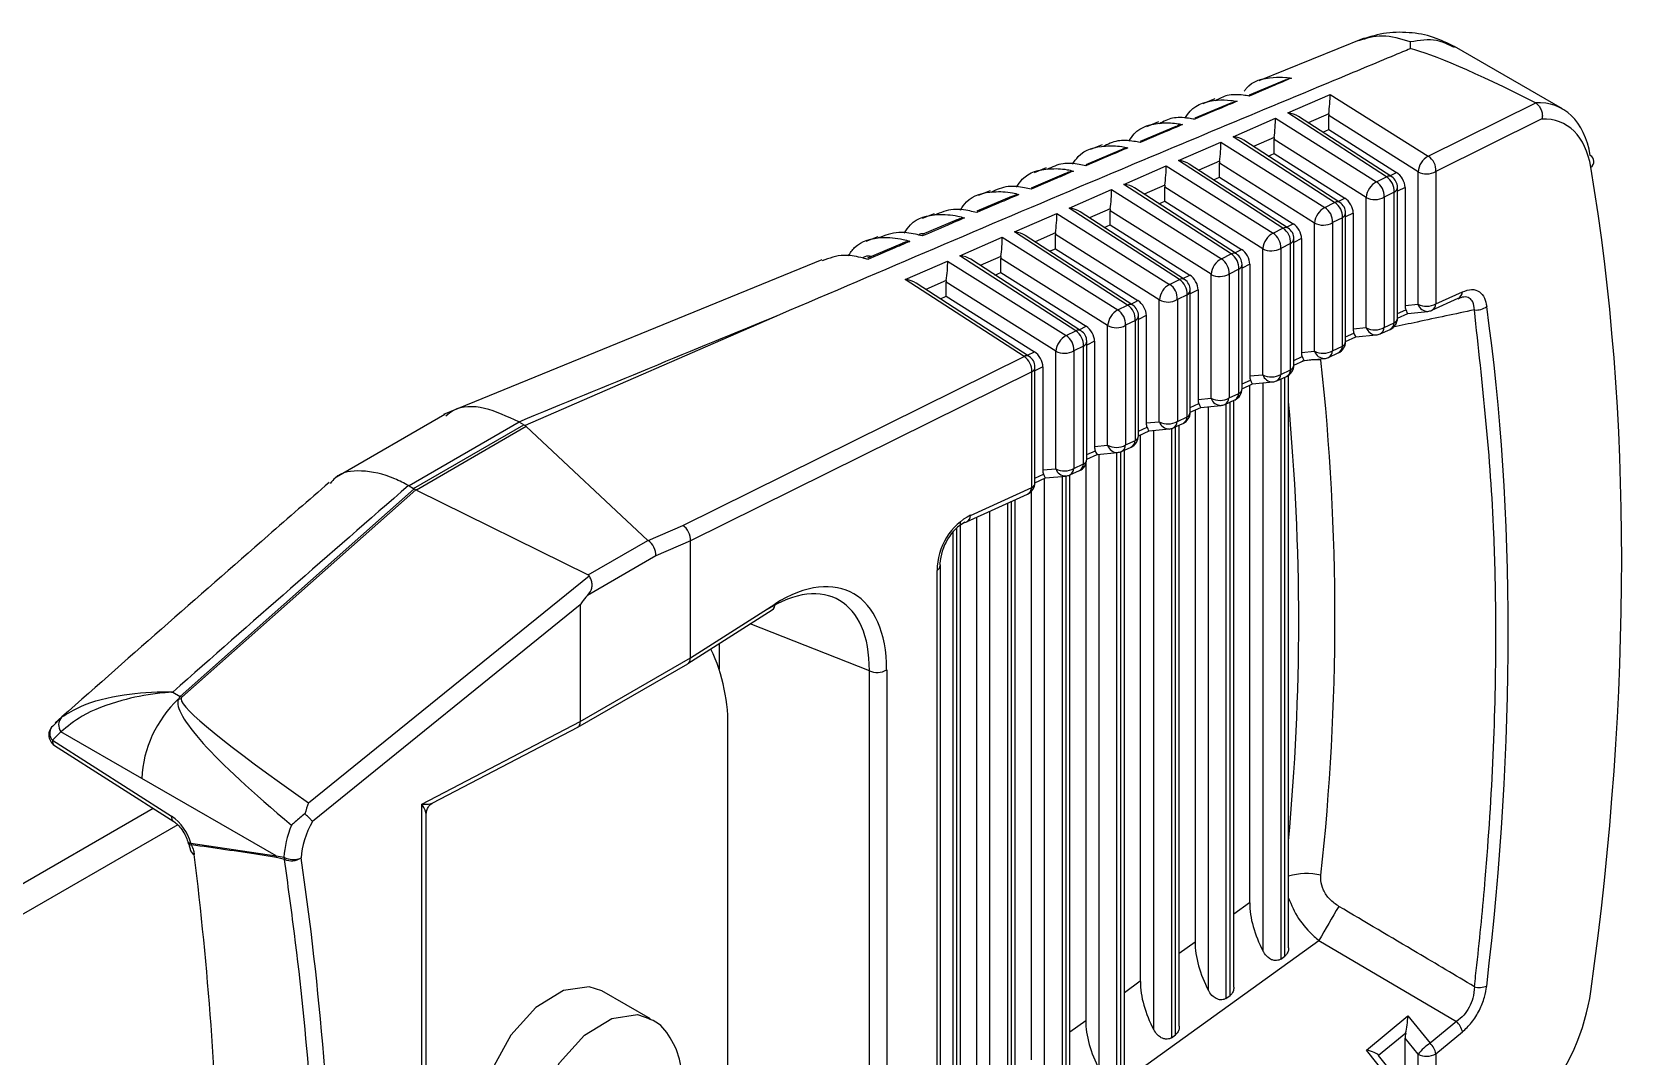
# Model space of a CAD drawing. Extents: x 12.3 to 108.7, y 1.1 to 80.4.
# Drawn here: x 24.249 to 25.533, y 63.78 to 64.602 of the extents above; entities that cross this region are included whole.
import ezdxf

# ---------------------------------------------------------------- set-up
doc = ezdxf.new("R2010")
doc.units = 0
doc.header["$MEASUREMENT"] = 0
doc.layers.add('OBJECT', color=7, linetype='CONTINUOUS')

msp = doc.modelspace()

# ---------------------------------------------------------------- linework, layer by layer
at = {"layer": 'OBJECT'}
for p, q in [((25.3176, 64.5972), (25.2333, 64.563)), ((25.3547, 64.5943), (25.3546, 64.5888)), ((25.4768, 64.5405), (25.3901, 64.5905)), ((25.2547, 64.564), (25.2255, 64.5516)), ((25.2106, 64.5451), (25.1818, 64.533)), ((25.1979, 64.5485), (25.1882, 64.5446)), ((25.2564, 64.5373), (25.2904, 64.5521)), ((25.2904, 64.5521), (25.3691, 64.5026)), ((25.3691, 64.5026), (25.4553, 64.5453)), ((25.4553, 64.5453), (25.455, 64.5455)), ((25.1527, 64.5302), (25.1431, 64.5263)), ((25.2125, 64.5182), (25.2465, 64.533)), ((25.2465, 64.533), (25.3276, 64.4821)), ((25.3356, 64.486), (25.2564, 64.5373)), ((25.3398, 64.486), (25.265, 64.5345)), ((25.2893, 64.5367), (25.2728, 64.5295)), ((25.3609, 64.4901), (25.2892, 64.5352)), ((25.2892, 64.5239), (25.2892, 64.5352)), ((25.4603, 64.5325), (25.3753, 64.4904)), ((25.1666, 64.5264), (25.1381, 64.5144)), ((25.294, 64.4654), (25.2125, 64.5182)), ((25.2455, 64.5176), (25.2289, 64.5104)), ((25.3193, 64.4696), (25.2454, 64.5161)), ((25.2454, 64.5048), (25.2454, 64.5161)), ((25.2845, 64.5218), (25.2892, 64.5239)), ((25.2892, 64.5239), (25.3437, 64.4896)), ((25.1227, 64.5077), (25.0943, 64.4957)), ((25.1076, 64.5118), (25.098, 64.5079)), ((25.1687, 64.4991), (25.2027, 64.5139)), ((25.2027, 64.5139), (25.2861, 64.4615)), ((25.2982, 64.4655), (25.2212, 64.5154)), ((25.2407, 64.5027), (25.2454, 64.5048)), ((25.2454, 64.5048), (25.3022, 64.469)), ((25.0626, 64.4933), (25.053, 64.4894)), ((25.1249, 64.48), (25.1589, 64.4949)), ((25.1589, 64.4949), (25.2446, 64.4409)), ((25.2525, 64.4449), (25.1687, 64.4991)), ((25.2567, 64.4449), (25.1774, 64.4963)), ((25.2016, 64.4985), (25.1851, 64.4913)), ((25.2778, 64.449), (25.2015, 64.497)), ((25.2015, 64.4857), (25.2015, 64.497)), ((25.3609, 64.3839), (25.3609, 64.4901)), ((25.3753, 64.4904), (25.3753, 64.3842)), ((25.0787, 64.489), (25.0506, 64.4771)), ((25.2109, 64.4243), (25.1249, 64.48)), ((25.1578, 64.4794), (25.1412, 64.4722)), ((25.2363, 64.4284), (25.1577, 64.4779)), ((25.1577, 64.4666), (25.1577, 64.4779)), ((25.1969, 64.4836), (25.2015, 64.4857)), ((25.2015, 64.4857), (25.2607, 64.4484)), ((25.3276, 64.4821), (25.3356, 64.486)), ((25.3384, 64.4869), (25.3437, 64.4896)), ((25.3444, 64.3728), (25.3444, 64.4776)), ((25.3505, 64.4776), (25.3444, 64.4746)), ((25.3505, 64.4776), (25.3505, 64.3829)), ((25.0348, 64.4703), (25.0068, 64.4584)), ((25.0176, 64.4749), (25.008, 64.471)), ((25.081, 64.461), (25.115, 64.4758)), ((25.115, 64.4758), (25.2031, 64.4204)), ((25.2152, 64.4243), (25.1335, 64.4772)), ((25.153, 64.4645), (25.1577, 64.4666)), ((25.1577, 64.4666), (25.2192, 64.4279)), ((25.2861, 64.4615), (25.294, 64.4654)), ((25.2969, 64.4663), (25.3022, 64.469)), ((25.3193, 64.3651), (25.3193, 64.4696)), ((25.3418, 64.4738), (25.3338, 64.4698)), ((25.3338, 64.4698), (25.3338, 64.3653)), ((25.3418, 64.369), (25.3418, 64.4738)), ((24.9726, 64.4565), (24.963, 64.4526)), ((25.0372, 64.4419), (25.0712, 64.4567)), ((25.0712, 64.4567), (25.1616, 64.3998)), ((25.1694, 64.4037), (25.081, 64.461)), ((25.1736, 64.4037), (25.0897, 64.4581)), ((25.1139, 64.4603), (25.0974, 64.4531)), ((25.1948, 64.4079), (25.1138, 64.4588)), ((25.1138, 64.4475), (25.1138, 64.4588)), ((25.3002, 64.4532), (25.2923, 64.4493)), ((25.3002, 64.3501), (25.3002, 64.4532)), ((25.3028, 64.3539), (25.3028, 64.4571)), ((25.3089, 64.457), (25.3028, 64.454)), ((25.3089, 64.457), (25.3089, 64.3641)), ((24.9909, 64.4515), (24.9631, 64.4397)), ((25.1279, 64.3831), (25.0372, 64.4419)), ((25.1321, 64.3831), (25.0458, 64.439)), ((25.0701, 64.4412), (25.0536, 64.434)), ((25.1533, 64.3873), (25.07, 64.4397)), ((25.07, 64.4284), (25.07, 64.4397)), ((25.1092, 64.4455), (25.1138, 64.4475)), ((25.1138, 64.4475), (25.1777, 64.4073)), ((25.2446, 64.4409), (25.2525, 64.4449)), ((25.2553, 64.4458), (25.2607, 64.4484)), ((25.2778, 64.3462), (25.2778, 64.449)), ((25.2923, 64.4493), (25.2923, 64.3465)), ((24.9275, 64.438), (24.918, 64.4341)), ((24.9469, 64.4327), (24.9193, 64.4209)), ((24.9933, 64.4228), (25.0273, 64.4376)), ((25.0273, 64.4376), (25.1201, 64.3793)), ((25.0653, 64.4264), (25.07, 64.4284)), ((25.07, 64.4284), (25.1362, 64.3868)), ((25.2138, 64.4252), (25.2192, 64.4279)), ((25.2363, 64.3273), (25.2363, 64.4284)), ((25.2587, 64.4326), (25.2508, 64.4287)), ((25.2508, 64.4287), (25.2508, 64.3276)), ((25.2587, 64.3312), (25.2587, 64.4326)), ((25.2613, 64.3351), (25.2613, 64.4365)), ((25.2674, 64.4365), (25.2613, 64.4334)), ((25.2674, 64.4365), (25.2674, 64.3452)), ((24.8825, 64.4196), (24.5791, 64.2953)), ((24.9495, 64.4037), (24.9835, 64.4185)), ((24.9835, 64.4185), (25.0785, 64.3587)), ((25.0863, 64.3625), (24.9933, 64.4228)), ((25.0905, 64.3626), (25.002, 64.4199)), ((25.0263, 64.4221), (25.0097, 64.4149)), ((25.1118, 64.3668), (25.0262, 64.4206)), ((25.0262, 64.4093), (25.0262, 64.4206)), ((25.2031, 64.4204), (25.2109, 64.4243)), ((25.2197, 64.3162), (25.2197, 64.4159)), ((25.2259, 64.4159), (25.2197, 64.4128)), ((25.2259, 64.4159), (25.2259, 64.3263)), ((25.0448, 64.342), (24.9495, 64.4037)), ((25.049, 64.342), (24.9582, 64.4008)), ((24.9824, 64.403), (24.9659, 64.3958)), ((25.0703, 64.3462), (24.9823, 64.4015)), ((24.9823, 64.3902), (24.9823, 64.4015)), ((25.0215, 64.4073), (25.0262, 64.4093)), ((25.0262, 64.4093), (25.0947, 64.3662)), ((25.1616, 64.3998), (25.1694, 64.4037)), ((25.1722, 64.4046), (25.1777, 64.4073)), ((25.1948, 64.3085), (25.1948, 64.4079)), ((25.2172, 64.412), (25.2093, 64.4081)), ((25.2093, 64.4081), (25.2093, 64.3087)), ((25.2172, 64.3123), (25.2172, 64.412)), ((24.9777, 64.3882), (24.9823, 64.3902)), ((24.9823, 64.3902), (25.0532, 64.3456)), ((25.1756, 64.3915), (25.1678, 64.3876)), ((25.1678, 64.3876), (25.1678, 64.2899)), ((25.1756, 64.2934), (25.1756, 64.3915)), ((25.1782, 64.2973), (25.1782, 64.3953)), ((25.1844, 64.3953), (25.1782, 64.3922)), ((25.1844, 64.3953), (25.1844, 64.3075)), ((25.372, 64.379), (25.3932, 64.3886)), ((25.3753, 64.3842), (25.3965, 64.3938)), ((25.3953, 64.3891), (25.3937, 64.3887)), ((24.8487, 64.3754), (24.6446, 64.2865)), ((25.1201, 64.3793), (25.1279, 64.3831)), ((25.1307, 64.384), (25.1362, 64.3868)), ((25.1429, 64.3748), (25.1366, 64.3717)), ((25.1366, 64.2784), (25.1366, 64.3747)), ((25.1429, 64.3748), (25.1429, 64.2886)), ((25.1533, 64.2896), (25.1533, 64.3873)), ((25.3444, 64.3765), (25.351, 64.3795)), ((25.3444, 64.3728), (25.3526, 64.3765)), ((25.3505, 64.3829), (25.3609, 64.3839)), ((25.3526, 64.3765), (25.3688, 64.3781)), ((25.0785, 64.3587), (25.0863, 64.3625)), ((25.0891, 64.3634), (25.0947, 64.3662)), ((25.1118, 64.2707), (25.1118, 64.3668)), ((25.1341, 64.3709), (25.1263, 64.367)), ((25.1263, 64.367), (25.1263, 64.271)), ((25.1341, 64.2746), (25.1341, 64.3709)), ((25.3089, 64.3641), (25.3193, 64.3651)), ((25.3305, 64.3601), (25.3385, 64.3637)), ((25.3338, 64.3653), (25.3418, 64.369)), ((25.0925, 64.3503), (25.0847, 64.3465)), ((25.0925, 64.2557), (25.0925, 64.3503)), ((25.0951, 64.2595), (25.0951, 64.3542)), ((25.1014, 64.3542), (25.0951, 64.3511)), ((25.1014, 64.3542), (25.1014, 64.2697)), ((25.2923, 64.3465), (25.3002, 64.3501)), ((25.3028, 64.3576), (25.3095, 64.3607)), ((25.3028, 64.3539), (25.3111, 64.3577)), ((25.3111, 64.3577), (25.3273, 64.3592)), ((24.7711, 64.2064), (25.0448, 64.342)), ((25.0476, 64.3429), (25.0532, 64.3456)), ((25.0703, 64.2519), (25.0703, 64.3462)), ((25.0847, 64.3465), (25.0847, 64.2521)), ((25.2613, 64.3387), (25.268, 64.3418)), ((25.2613, 64.335), (25.2696, 64.3388)), ((25.2674, 64.3452), (25.2778, 64.3462)), ((25.2696, 64.3388), (25.2858, 64.3404)), ((25.289, 64.3412), (25.2969, 64.3448)), ((25.051, 64.3297), (24.7772, 64.1941)), ((25.051, 64.2368), (25.051, 64.3297)), ((25.0599, 64.3337), (25.0535, 64.3305)), ((25.0535, 64.2407), (25.0535, 64.3336)), ((25.0599, 64.3337), (25.0599, 64.2509)), ((25.2259, 64.3263), (25.2363, 64.3273)), ((25.2475, 64.3224), (25.2554, 64.326)), ((25.2507, 64.3238), (25.2507, 63.8586)), ((25.2508, 64.3276), (25.2587, 64.3312)), ((25.254, 63.861), (25.254, 64.3253)), ((25.2569, 63.8676), (25.2569, 64.3268)), ((25.2093, 64.3087), (25.2172, 64.3123)), ((25.2197, 64.3199), (25.2265, 64.3229)), ((25.2197, 64.3161), (25.2281, 64.3199)), ((25.2258, 64.3189), (25.2258, 63.9037)), ((25.2281, 64.3199), (25.2443, 64.3215)), ((25.2366, 63.8649), (25.2366, 64.3208)), ((25.1782, 64.301), (25.185, 64.3041)), ((25.1782, 64.2972), (25.1866, 64.3011)), ((25.182, 64.299), (25.182, 63.8722)), ((25.1844, 64.3075), (25.1948, 64.3085)), ((25.1866, 64.3011), (25.2028, 64.3026)), ((25.1928, 63.8334), (25.1928, 64.3017)), ((25.206, 64.3035), (25.2139, 64.3071)), ((25.2068, 64.3039), (25.2068, 63.827)), ((25.2102, 63.8294), (25.2102, 64.3054)), ((25.2131, 63.8361), (25.2131, 64.3067)), ((24.5801, 64.2953), (24.4931, 64.2451)), ((24.6398, 64.2892), (24.5514, 64.2382)), ((24.5551, 64.2361), (24.6435, 64.2871)), ((24.6455, 64.2857), (24.5574, 64.2348)), ((24.6435, 64.2871), (24.6398, 64.2892)), ((24.743, 64.1944), (24.6455, 64.2857)), ((25.1366, 64.2821), (25.1435, 64.2852)), ((25.1429, 64.2886), (25.1533, 64.2896)), ((25.1645, 64.2846), (25.1723, 64.2882)), ((25.1663, 63.7979), (25.1663, 64.2855)), ((25.1678, 64.2899), (25.1756, 64.2934)), ((25.1693, 63.8046), (25.1693, 64.2868)), ((25.1263, 64.271), (25.1341, 64.2746)), ((25.1366, 64.2784), (25.1451, 64.2822)), ((25.1381, 64.279), (25.1381, 63.8407)), ((25.1451, 64.2822), (25.1613, 64.2838)), ((25.1489, 63.8018), (25.1489, 64.2826)), ((25.163, 64.2841), (25.163, 63.7955)), ((25.0951, 64.2632), (25.102, 64.2663)), ((25.0951, 64.2595), (25.1036, 64.2633)), ((25.1014, 64.2697), (25.1118, 64.2707)), ((25.1036, 64.2633), (25.1198, 64.2649)), ((25.1051, 63.7703), (25.1051, 64.2635)), ((25.1191, 64.2649), (25.1191, 63.764)), ((25.1225, 63.7664), (25.1225, 64.2656)), ((25.123, 64.2658), (25.1308, 64.2693)), ((25.1254, 63.7731), (25.1254, 64.2669)), ((25.0535, 64.2443), (25.0605, 64.2475)), ((25.0599, 64.2509), (25.0703, 64.2519)), ((25.0815, 64.2469), (25.0892, 64.2504)), ((25.0816, 63.7415), (25.0816, 64.247)), ((25.0847, 64.2521), (25.0925, 64.2557)), ((25.0943, 64.2557), (25.0943, 63.8091)), ((24.3679, 64.0693), (24.5556, 64.2358)), ((24.5568, 64.2351), (24.369, 64.0686)), ((24.5514, 64.2382), (24.5551, 64.2361)), ((24.5556, 64.2358), (24.5568, 64.2351)), ((24.5574, 64.2348), (24.6952, 64.1668)), ((25.0019, 64.2145), (25.051, 64.2368)), ((25.0505, 64.2334), (25.0505, 63.7776)), ((25.0535, 64.2406), (25.0621, 64.2445)), ((25.0612, 63.7388), (25.0612, 64.2441)), ((25.0621, 64.2445), (25.0783, 64.246)), ((25.0753, 64.2458), (25.0753, 63.7325)), ((25.0787, 63.7349), (25.0787, 64.2461)), ((24.9986, 64.2093), (25.0477, 64.2315)), ((25.0315, 64.2242), (25.0315, 63.7009)), ((25.0348, 63.7034), (25.0348, 64.2257)), ((25.0377, 63.71), (25.0377, 64.227)), ((24.9939, 63.6785), (24.9939, 64.2095)), ((25.0066, 64.2129), (25.0066, 63.7461)), ((25.0174, 63.7073), (25.0174, 64.2178)), ((24.7432, 64.1943), (24.7711, 64.2064)), ((24.9876, 64.2011), (24.9876, 63.6694)), ((24.991, 63.6718), (24.991, 64.2045)), ((24.6952, 64.1668), (24.743, 64.1944)), ((24.7772, 64.194), (24.7495, 64.182)), ((24.7772, 64.1002), (24.7772, 64.194)), ((24.7495, 64.182), (24.6946, 64.1503)), ((24.9751, 63.4829), (24.9751, 64.1703)), ((24.9777, 63.4867), (24.9777, 64.1742)), ((24.4708, 63.984), (24.696, 64.166)), ((24.6888, 64.1427), (24.4739, 63.969)), ((24.6888, 64.1427), (24.6888, 64.0491)), ((24.7752, 64.0956), (24.8428, 64.1387)), ((24.7772, 64.1002), (24.8449, 64.1433)), ((24.9207, 64.0899), (24.825, 64.1274)), ((24.8001, 64.1115), (24.8001, 64.0911)), ((24.6868, 64.0446), (24.775, 64.0955)), ((24.6888, 64.0491), (24.7772, 64.1002)), ((24.7772, 64.1002), (24.7772, 64.1002)), ((24.9207, 63.5102), (24.9207, 64.0899)), ((24.9346, 64.0905), (24.9346, 63.5107)), ((24.3619, 64.0727), (24.3679, 64.0693)), ((24.2655, 64.0454), (24.2646, 64.0445)), ((24.2721, 64.0409), (24.2653, 64.0342)), ((24.2655, 64.0454), (24.2727, 64.0526)), ((24.337, 64.0035), (24.2721, 64.0409)), ((24.5618, 63.9827), (24.6888, 64.0491)), ((24.5705, 63.9838), (24.6867, 64.0445)), ((24.6888, 64.0491), (24.6888, 64.0491)), ((24.8072, 63.6496), (24.8072, 64.0415)), ((24.2653, 64.0342), (24.3609, 63.9732)), ((24.267, 64.0298), (24.3626, 63.9689)), ((24.4447, 63.9413), (24.337, 64.0035)), ((24.3461, 63.9794), (24.1031, 63.8391)), ((24.5618, 63.5743), (24.5618, 63.9827)), ((24.3658, 63.9663), (24.1243, 63.8269)), ((24.5651, 63.5724), (24.5651, 63.9749)), ((24.3743, 63.9516), (24.3742, 63.9517)), ((24.3764, 63.9515), (24.4447, 63.9413)), ((24.4447, 63.9413), (24.4511, 63.9404)), ((24.4515, 63.9385), (24.4451, 63.94)), ((25.2258, 63.9037), (25.2131, 63.8946)), ((24.9777, 63.655), (25.2814, 63.8734)), ((25.182, 63.8722), (25.1693, 63.863)), ((25.2814, 63.8734), (25.3918, 63.8085)), ((25.2507, 63.8586), (25.254, 63.861)), ((25.1381, 63.8407), (25.1254, 63.8315)), ((24.745, 63.8105), (24.7062, 63.833)), ((25.2068, 63.827), (25.2102, 63.8294)), ((25.3196, 63.7854), (25.3528, 63.813)), ((25.3528, 63.813), (25.3706, 63.791)), ((25.0943, 63.8091), (25.0816, 63.8)), ((25.163, 63.7955), (25.1663, 63.7979)), ((25.351, 63.7992), (25.3293, 63.7812)), ((25.3918, 63.8085), (25.3706, 63.791)), ((25.3753, 63.7826), (25.3965, 63.8001)), ((25.3371, 63.7632), (25.3196, 63.7854)), ((25.3505, 63.7005), (25.3505, 63.7951)), ((25.3609, 63.7823), (25.3505, 63.7951)), ((25.3422, 63.7649), (25.3293, 63.7813)), ((25.3609, 63.6761), (25.3609, 63.7823)), ((25.3753, 63.7826), (25.3753, 63.6764))]:
    msp.add_line(p, q, dxfattribs=at)
at = {"layer": 'OBJECT', "flags": 128}
for points in [[(24.9973, 64.2089), (24.9982, 64.2091), (24.9986, 64.2093)], [(24.7062, 63.833), (24.6959, 63.8364), (24.6753, 63.8334), (24.6532, 63.8198), (24.6331, 63.7976), (24.6181, 63.7703), (24.6103, 63.742), (24.6111, 63.7169), (24.6202, 63.699), (24.6262, 63.6944)], [(24.6653, 63.6718), (24.6591, 63.6766), (24.65, 63.6945), (24.6492, 63.7195), (24.657, 63.7479), (24.672, 63.7752), (24.6921, 63.7974), (24.7142, 63.811), (24.7348, 63.814), (24.7447, 63.8107)]]:
    msp.add_lwpolyline(points, dxfattribs=at)
at = {"layer": 'OBJECT'}
for centre, radius, start, end in [((25.4966, 64.4983), 0.00543, 303.4172, 62.4534), ((25.3767, 64.4886), 0.0159, 118.5741, 174.6173), ((25.3678, 64.5037), 0.0153, 242.7541, 299.2802), ((25.3617, 64.4912), 0.0136, 356.6159, 57.1469), ((25.3352, 64.4681), 0.0159, 118.5727, 174.6185), ((25.3202, 64.4706), 0.0136, 356.6173, 57.1436), ((25.3377, 64.4822), 0.00441, 61.7673, 118.6877), ((25.3282, 64.4746), 0.0136, 356.6158, 57.147), ((25.3344, 64.4776), 0.01, 0, 57.0683), ((25.3396, 64.478), 0.0048, 297.5283, 355.258), ((25.2962, 64.4616), 0.00441, 61.7651, 118.6863), ((25.2867, 64.454), 0.0136, 356.6144, 57.1465), ((25.2928, 64.4571), 0.01, 0, 57.0683), ((25.3263, 64.4831), 0.0153, 242.7526, 299.2808), ((25.2937, 64.4475), 0.0159, 118.5726, 174.6184), ((25.2787, 64.4501), 0.0136, 356.6172, 57.1436), ((25.298, 64.4575), 0.0048, 297.5283, 355.2587), ((25.2522, 64.427), 0.0159, 118.5726, 174.6184), ((25.2372, 64.4295), 0.0136, 356.6159, 57.1469), ((25.2546, 64.441), 0.00441, 61.7692, 118.6863), ((25.2451, 64.4334), 0.0136, 356.6158, 57.1471), ((25.2513, 64.4365), 0.01, 0, 57.0683), ((25.2848, 64.4626), 0.0153, 242.7526, 299.2808), ((25.2433, 64.442), 0.0153, 242.7529, 299.2814), ((25.2565, 64.4369), 0.0048, 297.5277, 355.2593), ((25.2107, 64.4064), 0.0159, 118.5742, 174.6168), ((25.1957, 64.4089), 0.0136, 356.6158, 57.147), ((25.2131, 64.4204), 0.00441, 61.7671, 118.6847), ((25.2036, 64.4128), 0.0136, 356.6172, 57.1435), ((25.2097, 64.4159), 0.01, 0, 57.0683), ((25.2149, 64.4163), 0.0048, 297.5283, 355.258), ((25.1715, 64.3998), 0.00441, 61.7645, 118.6869), ((25.162, 64.3923), 0.0136, 356.6158, 57.1469), ((25.1682, 64.3953), 0.01, 0, 57.0683), ((25.2018, 64.4214), 0.0153, 242.7541, 299.2802), ((25.1692, 64.3858), 0.0159, 118.5723, 174.6187), ((25.1603, 64.4009), 0.0153, 242.7526, 299.2808), ((25.1542, 64.3884), 0.0136, 356.6171, 57.1437), ((25.1734, 64.3957), 0.0048, 297.523, 355.266), ((25.3904, 64.394), 0.0061, 297.3516, 358.33), ((25.1277, 64.3653), 0.0159, 118.5729, 174.6182), ((25.1127, 64.3678), 0.0136, 356.6127, 57.148), ((25.13, 64.3793), 0.00441, 61.7693, 118.6821), ((25.1205, 64.3717), 0.0136, 356.6172, 57.1436), ((25.1266, 64.3747), 0.01, 0, 57.0683), ((25.1318, 64.3751), 0.0048, 297.5277, 355.2593), ((25.3678, 64.3975), 0.0153, 242.7541, 299.2802), ((25.3688, 64.3864), 0.00832, 197.3932, 270.2433), ((25.3679, 64.3881), 0.01, 275.5615, 294.4425), ((25.3692, 64.3844), 0.0061, 297.3514, 358.3293), ((25.4076, 64.3931), 0.0139, 263.8286, 307.5345), ((25.0884, 64.3587), 0.00441, 61.7647, 118.6871), ((25.0789, 64.3511), 0.0136, 356.6159, 57.1468), ((25.0851, 64.3542), 0.01, 0, 57.0683), ((25.1188, 64.3803), 0.0153, 242.753, 299.2804), ((25.3263, 64.3786), 0.0153, 242.7526, 299.2808), ((25.3273, 64.3676), 0.00832, 197.3887, 270.2453), ((25.3275, 64.3657), 0.00634, 298.5856, 357.0954), ((25.3344, 64.3728), 0.01, 294.4425, 0), ((25.3355, 64.3693), 0.00634, 298.591, 357.0901), ((25.3396, 64.3732), 0.0048, 297.5283, 355.258), ((25.0862, 64.3447), 0.0159, 118.574, 174.6171), ((25.0712, 64.3473), 0.0136, 356.6159, 57.1468), ((25.0903, 64.3546), 0.0048, 297.5259, 355.263), ((25.2928, 64.3539), 0.01, 294.4425, 0), ((25.2939, 64.3504), 0.00634, 298.5879, 357.0953), ((25.298, 64.3543), 0.0048, 297.5283, 355.2587), ((25.3264, 64.3692), 0.01, 275.5615, 294.4425), ((25.0469, 64.3381), 0.00441, 61.7687, 118.6827), ((25.0374, 64.3305), 0.0136, 356.6171, 57.1436), ((25.0435, 64.3336), 0.01, 0, 57.0683), ((25.0773, 64.3598), 0.0153, 242.7529, 299.2814), ((25.2784, 64.2935), 0.0458, 84.2562, 103.1501), ((25.2848, 64.3598), 0.0153, 242.7526, 299.2808), ((25.2858, 64.3487), 0.00832, 197.3926, 270.2413), ((23.3851, 64.1324), 1.9091, 353.7873, 6.2127), ((25.2848, 64.3503), 0.01, 275.5615, 294.4425), ((25.286, 64.3468), 0.00634, 298.5858, 357.0952), ((25.0488, 64.334), 0.0048, 297.5272, 355.2591), ((25.2433, 64.3409), 0.0153, 242.7529, 299.2814), ((25.2443, 64.3298), 0.00832, 197.3919, 270.2445), ((25.2444, 64.3279), 0.00634, 298.5917, 357.0894), ((25.2513, 64.3351), 0.01, 294.4425, 0), ((25.2524, 64.3315), 0.00634, 298.591, 357.0901), ((25.2565, 64.3355), 0.0048, 297.5277, 355.2593), ((25.2097, 64.3162), 0.01, 294.4425, 0), ((25.2108, 64.3126), 0.00634, 298.5862, 357.0949), ((25.2149, 64.3166), 0.0048, 297.5283, 355.258), ((25.2433, 64.3315), 0.01, 275.5615, 294.4425), ((25.2018, 64.322), 0.0153, 242.7541, 299.2802), ((25.2028, 64.311), 0.00832, 197.3947, 270.2414), ((25.2018, 64.3126), 0.01, 275.5615, 294.4425), ((25.2029, 64.3091), 0.00634, 298.591, 357.0901), ((23.3796, 64.1296), 1.8856, 354.636, 5.364), ((25.1603, 64.3032), 0.0153, 242.7526, 299.2808), ((25.1613, 64.2921), 0.00832, 197.3892, 270.2447), ((25.1614, 64.2902), 0.00634, 298.5858, 357.0952), ((25.1682, 64.2973), 0.01, 294.4425, 0), ((25.1693, 64.2938), 0.00634, 298.5908, 357.0909), ((25.1734, 64.2977), 0.0048, 297.523, 355.266), ((25.1266, 64.2784), 0.01, 294.4425, 0), ((25.1277, 64.2749), 0.00634, 298.5862, 357.0949), ((25.1318, 64.2788), 0.0048, 297.5277, 355.2593), ((25.1603, 64.2937), 0.01, 275.5615, 294.4425), ((25.0851, 64.2595), 0.01, 294.4425, 0), ((25.0903, 64.2599), 0.0048, 297.5259, 355.263), ((25.1188, 64.2843), 0.0153, 242.753, 299.2804), ((25.1198, 64.2732), 0.00832, 197.3929, 270.241), ((25.1188, 64.2749), 0.01, 275.5615, 294.4425), ((25.1199, 64.2713), 0.00634, 298.5875, 357.0956), ((25.0773, 64.2654), 0.0153, 242.7529, 299.2814), ((25.0782, 64.2544), 0.00832, 197.3918, 270.2444), ((25.0773, 64.256), 0.01, 275.5615, 294.4425), ((25.0784, 64.2525), 0.00634, 298.591, 357.0901), ((25.0862, 64.256), 0.00634, 298.591, 357.0901), ((25.0435, 64.2407), 0.01, 294.4425, 0), ((25.0446, 64.2371), 0.00634, 298.586, 357.0956), ((25.0488, 64.241), 0.0048, 297.5272, 355.2591), ((24.9956, 64.2148), 0.00634, 298.586, 357.0947), ((24.9728, 64.1746), 0.00483, 297.7293, 355.0578), ((24.9742, 64.1742), 0.00349, 0.1742, 25.5145), ((24.8399, 64.1428), 0.00503, 305.7378, 5.6431), ((24.667, 64.0466), 0.1403, 357.9025, 25.6193), ((24.9271, 64.1039), 0.0154, 245.5036, 299.1326), ((24.4308, 63.9987), 0.094, 133.3774, 177.0829), ((24.3736, 64.0238), 0.0438, 96.6473, 99.5478), ((24.3469, 64.033), 0.0419, 58.1933, 59.9828), ((24.2724, 64.0383), 0.01, 141.2369, 180), ((24.2714, 64.0398), 0.00832, 145.4549, 222.5784), ((24.2794, 64.0464), 0.00912, 137.362, 217.0278), ((24.2724, 64.0383), 0.01, 180, 237.47), ((24.2699, 64.0335), 0.00465, 171.1227, 231.4291), ((24.3655, 63.9725), 0.00464, 171.1187, 231.4768), ((24.3383, 63.9407), 0.0396, 15.7829, 55.1625), ((24.3761, 63.954), 0.00255, 208.608, 276.659), ((24.3835, 63.9556), 0.01, 196.1284, 203.3678), ((24.3767, 63.953), 0.00277, 209.6258, 273.0749), ((24.3867, 63.9544), 0.0107, 195.565, 202.8153), ((24.3811, 63.9474), 0.00539, 185.2435, 247.7639), ((21.5789, 63.5979), 2.8213, 1.4269, 7.015), ((24.4548, 63.944), 0.0105, 194.6457, 202.4689), ((24.4586, 63.9547), 0.0163, 242.2081, 292.2751), ((24.4613, 63.9419), 0.0104, 188.6917, 199.0053), ((24.4571, 63.9513), 0.0139, 246.3703, 303.51), ((25.2713, 63.8747), 0.0524, 77.1783, 105.9465), ((26.9787, 62.9019), 1.9557, 149.2857, 150.2138), ((25.4102, 63.8528), 0.017, 256.0854, 290.2316), ((25.3808, 63.7969), 0.016, 11.4423, 46.3937), ((25.3914, 63.7577), 0.0392, 121.8841, 141.0869), ((25.3596, 63.7794), 0.016, 11.4425, 46.3937), ((25.3678, 63.7959), 0.0153, 242.7541, 299.2802)]:
    msp.add_arc(centre, radius, start, end, dxfattribs=at)
for centre, major_axis, ratio, start_param, end_param in [((26.9495, 63.5518), (1.6104, -1.0366), 0.039919, 2.784729, 3.025842), ((25.2891, 64.5438), (0.0009, 0.0113), 0.079449, 4.038059, 5.556495), ((25.4197, 64.4349), (0.0558, 0.1063), 0.548821, 5.657508, 6.594129), ((25.2453, 64.5247), (0.0009, 0.0113), 0.079449, 4.038059, 5.556495), ((25.2551, 64.5289), (0.0141, -0.0012), 0.599576, 0.84047, 1.532478), ((25.2963, 64.5393), (0.00499, 0.00867), 0.577651, 2.180566, 2.354466), ((25.4271, 64.431), (0.0508, 0.0976), 0.546171, 5.655725, 6.577259), ((25.2113, 64.5099), (0.0141, -0.0012), 0.599576, 0.84047, 1.532478), ((25.2524, 64.5202), (0.00499, 0.00867), 0.577651, 2.180566, 2.354466), ((25.2015, 64.5056), (0.0009, 0.0113), 0.079449, 4.038059, 5.556495), ((25.1576, 64.4865), (0.0009, 0.0113), 0.079449, 4.038059, 5.556495), ((25.1675, 64.4908), (0.0141, -0.0012), 0.599576, 0.84047, 1.532478), ((25.2086, 64.5011), (0.00499, 0.00867), 0.577651, 2.180566, 2.354466), ((24.024, 63.2163), (1.0353, 1.9881), 0.546171, 5.292217, 5.655725), ((25.1236, 64.4717), (0.0141, -0.0012), 0.599576, 0.84047, 1.532478), ((25.1648, 64.482), (0.00499, 0.00867), 0.577651, 2.180566, 2.354466), ((25.3433, 64.4816), (-0.00503, 0.00866), 0.585467, 3.931567, 5.443649), ((25.1138, 64.4674), (0.0009, 0.0113), 0.079449, 4.038059, 5.556495), ((25.3018, 64.461), (-0.00503, 0.00866), 0.585467, 3.931567, 5.443649), ((25.0699, 64.4483), (0.0009, 0.0113), 0.079449, 4.038059, 5.556495), ((25.0798, 64.4526), (0.0141, -0.0012), 0.599576, 0.84047, 1.532478), ((25.1209, 64.4629), (0.00499, 0.00867), 0.577651, 2.180566, 2.354466), ((25.0359, 64.4335), (0.0141, -0.0012), 0.599576, 0.84047, 1.532478), ((25.0771, 64.4438), (0.00499, 0.00867), 0.577651, 2.180566, 2.354466), ((25.2603, 64.4405), (-0.00503, 0.00866), 0.585467, 3.931567, 5.443649), ((25.0261, 64.4292), (0.0009, 0.0113), 0.079449, 4.038059, 5.556495), ((25.2188, 64.4199), (-0.00503, 0.00866), 0.585467, 3.931567, 5.443649), ((24.9823, 64.4101), (0.0009, 0.0113), 0.079449, 4.038059, 5.556495), ((24.9921, 64.4144), (0.0141, -0.0012), 0.599576, 0.84047, 1.532478), ((25.0332, 64.4247), (0.00499, 0.00867), 0.577651, 2.180566, 2.354466), ((24.9483, 64.3953), (0.0141, -0.0012), 0.599576, 0.84047, 1.532478), ((24.9894, 64.4056), (0.00499, 0.00867), 0.577651, 2.180566, 2.354466), ((25.1773, 64.3993), (-0.00503, 0.00866), 0.585467, 3.931567, 5.443649), ((23.2616, 62.2071), (13.5547, 5.7964), 0.094066, 1.41333, 1.428842), ((25.1358, 64.3788), (-0.00503, 0.00866), 0.585467, 3.931567, 5.443649), ((25.3572, 64.387), (0.0039, 0.0101), 0.543423, 2.184327, 2.590588), ((25.35, 64.3863), (-0.00262, 0.00979), 0.106887, 2.308208, 3.159363), ((23.9797, 63.1879), (1.0035, 1.9254), 0.546183, 5.319886, 5.628915), ((25.0943, 64.3582), (-0.00503, 0.00866), 0.585467, 3.931567, 5.443649), ((25.3156, 64.3682), (0.0039, 0.0101), 0.543423, 2.184327, 2.590588), ((25.3085, 64.3675), (-0.00262, 0.00979), 0.106887, 2.308208, 3.159363), ((25.0528, 64.3377), (-0.00503, 0.00866), 0.585467, 3.931567, 5.443649), ((25.2741, 64.3493), (0.0039, 0.0101), 0.543423, 2.184327, 2.590588), ((25.267, 64.3486), (-0.00262, 0.00979), 0.106887, 2.308208, 3.159363), ((25.2326, 64.3304), (0.0039, 0.0101), 0.543423, 2.184327, 2.590588), ((25.2255, 64.3297), (-0.00262, 0.00979), 0.106887, 2.308208, 3.159363), ((25.1911, 64.3116), (0.0039, 0.0101), 0.543423, 2.184327, 2.590588), ((25.184, 64.3109), (-0.00262, 0.00979), 0.106887, 2.308208, 3.159363), ((25.3309, 64.5902), (0.6956, 0.2962), 0.103903, 3.216204, 3.219545), ((25.3345, 64.5881), (0.6956, 0.2962), 0.103903, 3.219545, 3.232636), ((25.335, 64.5884), (0.692, 0.2993), 0.11077, 3.17667, 3.189759), ((25.1496, 64.2927), (0.0039, 0.0101), 0.543423, 2.184327, 2.590588), ((25.1425, 64.292), (-0.00262, 0.00979), 0.106887, 2.308208, 3.159363), ((25.1081, 64.2738), (0.0039, 0.0101), 0.543423, 2.184327, 2.590588), ((25.101, 64.2731), (-0.00262, 0.00979), 0.106887, 2.308208, 3.159363), ((25.0666, 64.255), (0.0039, 0.0101), 0.543423, 2.184327, 2.590588), ((25.0595, 64.2543), (-0.00262, 0.00979), 0.106887, 2.308208, 3.159363), ((25.7616, 63.1692), (5.6696, 4.8663), 0.21421, 1.600543, 1.634234), ((24.2347, 63.9574), (0.3222, 0.2762), 0.218379, 0.076758, 0.080962), ((24.2384, 63.9553), (0.3222, 0.2762), 0.218379, 0.070247, 0.076758), ((24.2382, 63.9552), (0.327, 0.2737), 0.225664, 0.099047, 0.105564), ((25.007, 64.1788), (0.0168, 0.0364), 0.746233, 0.713143, 2.124669), ((24.9996, 64.1827), (0.0128, 0.0272), 0.6715, 0.71132, 2.122845), ((24.7699, 64.198), (-0.00422, 0.00907), 0.65764, 3.98628, 5.498362), ((24.8005, 64.2196), (0.0577, 0.0249), 0.11077, 3.189759, 3.215939), ((24.7424, 64.1861), (-0.00451, 0.00894), 0.611471, 3.961588, 5.480025), ((24.904, 64.2564), (0.1268, 0.0626), 0.052184, 3.109484, 3.115839), ((24.8442, 64.0322), (0.0622, 0.1204), 0.544409, 5.47139, 7.03459), ((24.6686, 64.1435), (0.0272, 0.0228), 0.225664, 6.241631, 6.382232), ((24.8368, 64.036), (0.0585, 0.1111), 0.541805, 5.475394, 7.038594), ((24.8193, 64.2578), (0.1304, 0.1154), 0.036351, 2.808783, 3.109452), ((24.7699, 64.1041), (-0.00519, 0.00855), 0.59377, 3.128846, 3.914325), ((24.7816, 63.7958), (0.4147, -0.2723), 0.10661, 3.165406, 3.88707), ((24.7816, 63.7958), (0.4147, -0.2723), 0.10661, 3.112742, 3.165406), ((24.7772, 63.8156), (0.4085, -0.2526), 0.05462, 3.125207, 3.177871), ((24.7772, 63.8156), (0.4085, -0.2526), 0.05462, 3.177871, 3.898536), ((24.6819, 64.0533), (-0.00482, 0.00876), 0.560192, 3.129933, 3.938732), ((24.5551, 63.987), (0.0163, -0.0022), 0.226619, 5.166086, 5.975014), ((24.5551, 63.987), (-0.0097, 0.013), 0.193651, 3.376267, 4.235438), ((24.4953, 63.9611), (0.0321, 0.0507), 0.602844, 1.846175, 2.326824), ((24.502, 63.9568), (0.0271, 0.042), 0.607765, 1.67047, 2.332302), ((21.9746, 62.243), (1.8332, 2.8398), 0.607765, 5.552725, 5.676084), ((25.2686, 63.8795), (-0.0301, 0.0521), 0.583023, 0.78916, 1.51409), ((25.2248, 63.848), (-0.0301, 0.0521), 0.583023, 0.78916, 1.51409), ((25.1809, 63.8164), (-0.0301, 0.0521), 0.583023, 0.78916, 1.51409), ((25.4271, 63.8023), (0.0508, 0.0976), 0.546171, 4.370683, 5.292217), ((25.35, 63.8084), (0.0014, 0.0139), 0.177178, 4.008057, 5.062469), ((25.1371, 63.7849), (-0.0301, 0.0521), 0.583023, 0.78916, 1.51409), ((25.3572, 63.7996), (0.004, 0.0102), 0.521, 1.812242, 2.218503), ((25.3168, 63.7809), (0.0131, -0.0014), 0.372225, 0.340665, 1.395076)]:
    msp.add_ellipse(centre, major_axis=major_axis, ratio=ratio, start_param=start_param, end_param=end_param, dxfattribs=at)
for points, knots in [([(25.3904, 64.5904), (25.3848, 64.5932), (25.3732, 64.5989), (25.3535, 64.6024), (25.3329, 64.6019), (25.3198, 64.5976), (25.3132, 64.5954)], [0, 0, 0, 0, 0.234437, 0.483452, 0.741027, 1, 1, 1, 1]), ([(25.3547, 64.5943), (25.3471, 64.5966), (25.3323, 64.601), (25.3194, 64.5971), (25.3132, 64.5951)], [0, 0, 0, 0, 0.516059, 1, 1, 1, 1]), ([(25.3901, 64.5897), (25.3855, 64.5921), (25.3753, 64.5975), (25.3621, 64.5955), (25.3547, 64.5943)], [0, 0, 0, 0, 0.445449, 1, 1, 1, 1]), ([(25.3546, 64.5888), (25.3505, 64.5871), (25.3301, 64.5786), (25.2441, 64.5428), (25.0788, 64.4739), (24.9313, 64.4107), (24.8487, 64.3754)], [0, 0, 0, 0, 0.0241474, 0.1207384, 0.5071033, 1, 1, 1, 1]), ([(25.2215, 64.5548), (25.222, 64.5555), (25.2272, 64.5632), (25.2397, 64.5658), (25.2528, 64.5662), (25.2578, 64.5655), (25.2594, 64.5653)], [0, 0, 0, 0, 0.064135, 0.661362, 0.894449, 1, 1, 1, 1]), ([(25.2594, 64.5653), (25.2547, 64.5633), (25.2434, 64.5585), (25.2321, 64.5537), (25.2255, 64.5508)], [0, 0, 0, 0, 0.4123186, 1, 1, 1, 1]), ([(25.2547, 64.5638), (25.2558, 64.5643), (25.2572, 64.5649), (25.2588, 64.5652), (25.2593, 64.5653), (25.2594, 64.5653)], [0, 0, 0, 0, 0.692524, 0.973382, 1, 1, 1, 1]), ([(25.174, 64.533), (25.1753, 64.535), (25.1812, 64.5442), (25.1951, 64.5477), (25.2086, 64.5479), (25.214, 64.5469), (25.2157, 64.5467)], [0, 0, 0, 0, 0.1495644, 0.6781569, 0.9048787, 1, 1, 1, 1]), ([(25.2157, 64.5467), (25.211, 64.5447), (25.1997, 64.5399), (25.1884, 64.5351), (25.1818, 64.5322)], [0, 0, 0, 0, 0.412358, 1, 1, 1, 1]), ([(25.2255, 64.5508), (25.2239, 64.5511), (25.2178, 64.552), (25.2079, 64.5524), (25.2015, 64.5487), (25.1985, 64.5471)], [0, 0, 0, 0, 0.162081, 0.610567, 1, 1, 1, 1]), ([(25.2106, 64.5451), (25.2116, 64.5456), (25.2132, 64.5463), (25.2149, 64.5466), (25.2156, 64.5467), (25.2157, 64.5467)], [0, 0, 0, 0, 0.625809, 0.97572, 1, 1, 1, 1]), ([(25.2255, 64.5508), (25.2255, 64.5509), (25.2255, 64.551), (25.2255, 64.5515), (25.2255, 64.5515), (25.2256, 64.5514)], [0, 0, 0, 0, 0.024676, 0.281534, 1, 1, 1, 1]), ([(25.4553, 64.5453), (25.4561, 64.5447), (25.4576, 64.5436), (25.4594, 64.5407), (25.4605, 64.5375), (25.4607, 64.5347), (25.4605, 64.5331), (25.4604, 64.5326), (25.4603, 64.5325)], [0, 0, 0, 0, 0.219281, 0.43851, 0.659245, 0.882983, 0.985834, 1, 1, 1, 1]), ([(25.1289, 64.5146), (25.1302, 64.5167), (25.1362, 64.5259), (25.1505, 64.5295), (25.1644, 64.5295), (25.1703, 64.5283), (25.1719, 64.528)], [0, 0, 0, 0, 0.152111, 0.66607, 0.905872, 1, 1, 1, 1]), ([(25.1818, 64.5322), (25.1801, 64.5325), (25.1739, 64.5336), (25.1636, 64.5341), (25.1567, 64.5305), (25.1534, 64.5287)], [0, 0, 0, 0, 0.15752, 0.58574, 1, 1, 1, 1]), ([(25.1818, 64.5322), (25.1818, 64.5322), (25.1817, 64.5324), (25.1817, 64.5329), (25.1818, 64.5329), (25.1819, 64.5329)], [0, 0, 0, 0, 0.02304, 0.336596, 1, 1, 1, 1]), ([(25.1719, 64.528), (25.1673, 64.526), (25.156, 64.5212), (25.1447, 64.5164), (25.138, 64.5136)], [0, 0, 0, 0, 0.412392, 1, 1, 1, 1]), ([(25.1666, 64.5264), (25.1676, 64.5269), (25.1692, 64.5277), (25.1711, 64.5279), (25.1719, 64.528), (25.1719, 64.528)], [0, 0, 0, 0, 0.579741, 0.9767, 1, 1, 1, 1]), ([(25.0838, 64.4962), (25.0852, 64.4983), (25.0912, 64.5076), (25.1059, 64.5112), (25.1203, 64.511), (25.1265, 64.5097), (25.1282, 64.5094)], [0, 0, 0, 0, 0.154008, 0.654711, 0.906715, 1, 1, 1, 1]), ([(25.1282, 64.5094), (25.1235, 64.5074), (25.1122, 64.5025), (25.1009, 64.4977), (25.0943, 64.4949)], [0, 0, 0, 0, 0.412434, 1, 1, 1, 1]), ([(25.138, 64.5136), (25.1363, 64.5139), (25.1301, 64.5151), (25.1193, 64.5159), (25.112, 64.5122), (25.1082, 64.5103)], [0, 0, 0, 0, 0.153676, 0.564299, 1, 1, 1, 1]), ([(25.1227, 64.5077), (25.1236, 64.5082), (25.1253, 64.509), (25.1273, 64.5093), (25.1282, 64.5094), (25.1282, 64.5094)], [0, 0, 0, 0, 0.537502, 0.977555, 1, 1, 1, 1]), ([(25.0387, 64.4778), (25.0402, 64.48), (25.0463, 64.4893), (25.0614, 64.493), (25.0761, 64.4926), (25.0828, 64.4911), (25.0845, 64.4907)], [0, 0, 0, 0, 0.155369, 0.644, 0.907428, 1, 1, 1, 1]), ([(25.0845, 64.4907), (25.0798, 64.4887), (25.0685, 64.4838), (25.0572, 64.479), (25.0506, 64.4761)], [0, 0, 0, 0, 0.4124618, 1, 1, 1, 1]), ([(25.0943, 64.4949), (25.0926, 64.4952), (25.0863, 64.4966), (25.075, 64.4976), (25.0673, 64.4939), (25.0632, 64.4919)], [0, 0, 0, 0, 0.150376, 0.545472, 1, 1, 1, 1]), ([(25.0787, 64.489), (25.0796, 64.4895), (25.0814, 64.4903), (25.0834, 64.4906), (25.0844, 64.4907), (25.0845, 64.4907)], [0, 0, 0, 0, 0.498703, 0.978367, 1, 1, 1, 1]), ([(25.0506, 64.4761), (25.0488, 64.4765), (25.0425, 64.478), (25.0307, 64.4793), (25.0226, 64.4756), (25.0181, 64.4736)], [0, 0, 0, 0, 0.147357, 0.528208, 1, 1, 1, 1]), ([(24.9937, 64.4594), (24.9952, 64.4617), (25.0014, 64.471), (25.0168, 64.4747), (25.032, 64.4741), (25.039, 64.4724), (25.0407, 64.4719)], [0, 0, 0, 0, 0.156284, 0.633873, 0.90803, 1, 1, 1, 1]), ([(25.0407, 64.4719), (25.0361, 64.4699), (25.0248, 64.4651), (25.0135, 64.4602), (25.0068, 64.4574)], [0, 0, 0, 0, 0.412495, 1, 1, 1, 1]), ([(25.0348, 64.4703), (25.0357, 64.4707), (25.0375, 64.4716), (25.0396, 64.4718), (25.0407, 64.4719), (25.0407, 64.4719)], [0, 0, 0, 0, 0.462865, 0.979047, 1, 1, 1, 1]), ([(24.9487, 64.441), (24.9502, 64.4433), (24.9565, 64.4527), (24.9723, 64.4564), (24.9879, 64.4557), (24.9952, 64.4536), (24.997, 64.4532)], [0, 0, 0, 0, 0.156826, 0.624273, 0.908535, 1, 1, 1, 1]), ([(24.997, 64.4532), (24.9924, 64.4511), (24.981, 64.4463), (24.9697, 64.4414), (24.9631, 64.4386)], [0, 0, 0, 0, 0.412526, 1, 1, 1, 1]), ([(25.0068, 64.4574), (25.005, 64.4578), (24.9986, 64.4595), (24.9864, 64.4609), (24.9778, 64.4573), (24.973, 64.4553)], [0, 0, 0, 0, 0.144583, 0.512312, 1, 1, 1, 1]), ([(24.9909, 64.4515), (24.9917, 64.4519), (24.9936, 64.4528), (24.9957, 64.4531), (24.997, 64.4531), (24.997, 64.4532)], [0, 0, 0, 0, 0.4297393, 0.9797608, 1, 1, 1, 1]), ([(24.9631, 64.4386), (24.9613, 64.4391), (24.9548, 64.4408), (24.9421, 64.4426), (24.9331, 64.439), (24.9279, 64.437)], [0, 0, 0, 0, 0.142024, 0.49762, 1, 1, 1, 1]), ([(24.9645, 64.4403), (24.9633, 64.4404), (24.9616, 64.4406), (24.9605, 64.4396), (24.9601, 64.4393)], [0, 0, 0, 0, 0.711184, 1, 1, 1, 1]), ([(24.9037, 64.4226), (24.9053, 64.425), (24.9117, 64.4344), (24.9278, 64.4381), (24.9437, 64.4371), (24.9515, 64.4349), (24.9533, 64.4344)], [0, 0, 0, 0, 0.157057, 0.615153, 0.908956, 1, 1, 1, 1]), ([(24.9533, 64.4344), (24.9486, 64.4323), (24.9373, 64.4275), (24.926, 64.4226), (24.9194, 64.4198)], [0, 0, 0, 0, 0.412556, 1, 1, 1, 1]), ([(24.9469, 64.4327), (24.9474, 64.433), (24.9493, 64.434), (24.9516, 64.4343), (24.9532, 64.4343), (24.9533, 64.4344)], [0, 0, 0, 0, 0.264509, 0.980396, 1, 1, 1, 1]), ([(24.9194, 64.4198), (24.9175, 64.4203), (24.911, 64.4222), (24.8978, 64.4242), (24.8884, 64.4208), (24.8828, 64.4187)], [0, 0, 0, 0, 0.139653, 0.483991, 1, 1, 1, 1]), ([(24.9222, 64.4222), (24.9204, 64.4224), (24.9178, 64.4227), (24.916, 64.4213), (24.9154, 64.4209)], [0, 0, 0, 0, 0.6977136, 1, 1, 1, 1]), ([(25.393, 64.3883), (25.3937, 64.3887), (25.3948, 64.3893), (25.3951, 64.3893), (25.3952, 64.3893)], [0, 0, 0, 0, 0.618088, 1, 1, 1, 1]), ([(25.4061, 64.3793), (25.4059, 64.3816), (25.4055, 64.3858), (25.4022, 64.3891), (25.3987, 64.3901), (25.396, 64.3893), (25.3953, 64.3891)], [0, 0, 0, 0, 0.34661, 0.615811, 0.885448, 1, 1, 1, 1]), ([(25.3965, 64.3938), (25.399, 64.3947), (25.4041, 64.3964), (25.4103, 64.3944), (25.4145, 64.3894), (25.4155, 64.3845), (25.416, 64.3821)], [0, 0, 0, 0, 0.26188, 0.524407, 0.776419, 1, 1, 1, 1]), ([(25.4061, 64.3793), (25.3908, 64.3761), (25.3691, 64.3715), (25.3473, 64.3668), (25.3409, 64.3655)], [0, 0, 0, 0, 0.70439, 1, 1, 1, 1]), ([(25.4061, 63.8364), (25.4068, 63.8422), (25.4101, 63.8712), (25.4195, 63.9674), (25.4236, 64.0609), (25.4232, 64.1515), (25.4214, 64.2412), (25.4126, 64.3204), (25.4061, 64.3793)], [0, 0, 0, 0, 0.029968, 0.149857, 0.5, 0.529967, 0.649857, 1, 1, 1, 1]), ([(24.6395, 64.2894), (24.6303, 64.2937), (24.6118, 64.3024), (24.591, 64.3024), (24.5829, 64.2957), (24.5809, 64.2941)], [0, 0, 0, 0, 0.430865, 0.861726, 1, 1, 1, 1]), ([(24.5511, 64.2384), (24.5474, 64.2403), (24.534, 64.2472), (24.513, 64.2514), (24.4956, 64.2492), (24.4895, 64.2417), (24.4881, 64.2401)], [0, 0, 0, 0, 0.14623, 0.526882, 0.898762, 1, 1, 1, 1]), ([(24.4873, 64.2409), (24.471, 64.2267), (24.3974, 64.1627), (24.3244, 64.0983), (24.2675, 64.0481)], [0, 0, 0, 0, 0.221643, 1, 1, 1, 1]), ([(24.6946, 64.1503), (24.6957, 64.1516), (24.6975, 64.1538), (24.6984, 64.1578), (24.6981, 64.1613), (24.697, 64.1641), (24.6963, 64.1655), (24.696, 64.166)], [0, 0, 0, 0, 0.281499, 0.477146, 0.672467, 0.878463, 1, 1, 1, 1]), ([(24.3619, 64.0727), (24.3618, 64.0727), (24.3605, 64.0727), (24.3563, 64.0723), (24.3424, 64.0709), (24.3178, 64.066), (24.2894, 64.0552), (24.2774, 64.0452), (24.2721, 64.0409)], [0, 0, 0, 0, 0.003659, 0.0349648, 0.1124885, 0.3814525, 0.7324428, 1, 1, 1, 1]), ([(24.2727, 64.0526), (24.2777, 64.0557), (24.2903, 64.0636), (24.3209, 64.0713), (24.3472, 64.0731), (24.3606, 64.0728), (24.3618, 64.0727), (24.3619, 64.0727)], [0, 0, 0, 0, 0.244744, 0.626729, 0.967927, 0.996144, 1, 1, 1, 1]), ([(24.4708, 63.984), (24.4708, 63.9839), (24.4697, 63.9812), (24.4688, 63.9781), (24.4678, 63.975)], [0, 0, 0, 0, 0.019978, 1, 1, 1, 1]), ([(24.5652, 63.9752), (24.5653, 63.9763), (24.5656, 63.9787), (24.5675, 63.9818), (24.5694, 63.9831), (24.5703, 63.9837)], [0, 0, 0, 0, 0.333205, 0.682444, 1, 1, 1, 1]), ([(24.3626, 63.9689), (24.3637, 63.9681), (24.3658, 63.9665), (24.3693, 63.9624), (24.3722, 63.9576), (24.3733, 63.9543), (24.3739, 63.9528)], [0, 0, 0, 0, 0.241223, 0.494678, 0.765023, 1, 1, 1, 1]), ([(24.4678, 63.975), (24.4651, 63.973), (24.4614, 63.9701), (24.4582, 63.9669), (24.4572, 63.966), (24.4572, 63.9659)], [0, 0, 0, 0, 0.69636, 0.978818, 1, 1, 1, 1]), ([(24.4739, 63.969), (24.4739, 63.969), (24.4736, 63.9693), (24.4728, 63.9703), (24.4711, 63.9721), (24.4692, 63.9739), (24.4681, 63.9748), (24.4678, 63.975)], [0, 0, 0, 0, 0.017184, 0.202285, 0.556594, 0.898385, 1, 1, 1, 1]), ([(24.3741, 63.9517), (24.3745, 63.9509), (24.3755, 63.9488), (24.3757, 63.947), (24.3758, 63.9461), (24.3758, 63.9459)], [0, 0, 0, 0, 0.32684, 0.893871, 1, 1, 1, 1]), ([(24.3768, 63.9502), (24.3774, 63.9487), (24.3785, 63.946), (24.3789, 63.9435), (24.3791, 63.9425)], [0, 0, 0, 0, 0.5646707, 1, 1, 1, 1]), ([(24.4451, 63.94), (24.4407, 63.9407), (24.4178, 63.9444), (24.3951, 63.9476), (24.3768, 63.9502)], [0, 0, 0, 0, 0.194244, 1, 1, 1, 1]), ([(24.478, 63.6227), (24.478, 63.6245), (24.4765, 63.7127), (24.4681, 63.8185), (24.4542, 63.9188), (24.4515, 63.9385)], [0, 0, 0, 0, 0.015897, 0.806398, 1, 1, 1, 1]), ([(25.2974, 63.9008), (25.2948, 63.9026), (25.2897, 63.9061), (25.2846, 63.9137), (25.2827, 63.9205), (25.2829, 63.9244), (25.283, 63.9258)], [0, 0, 0, 0, 0.2889312, 0.5787672, 0.8519433, 1, 1, 1, 1]), ([(25.2569, 63.9075), (25.2593, 63.9019), (25.2641, 63.8908), (25.274, 63.8797), (25.2801, 63.8745), (25.2814, 63.8734)], [0, 0, 0, 0, 0.442975, 0.885214, 1, 1, 1, 1]), ([(25.4061, 63.8364), (25.3908, 63.8455), (25.3546, 63.867), (25.3183, 63.8884), (25.2974, 63.9008)], [0, 0, 0, 0, 0.4226632, 1, 1, 1, 1]), ([(25.2507, 63.8586), (25.25, 63.8582), (25.2486, 63.8574), (25.246, 63.8573), (25.2431, 63.858), (25.2399, 63.8602), (25.2378, 63.8628), (25.2368, 63.8646), (25.2366, 63.8649)], [0, 0, 0, 0, 0.150355, 0.300715, 0.452235, 0.658981, 0.942858, 1, 1, 1, 1]), ([(25.2569, 63.8676), (25.2569, 63.8675), (25.2571, 63.8662), (25.2565, 63.8641), (25.2553, 63.862), (25.2543, 63.8612), (25.254, 63.861)], [0, 0, 0, 0, 0.057013, 0.480681, 0.839303, 1, 1, 1, 1]), ([(25.213, 63.8361), (25.2131, 63.836), (25.2132, 63.8347), (25.2126, 63.8325), (25.2115, 63.8305), (25.2105, 63.8297), (25.2102, 63.8294)], [0, 0, 0, 0, 0.057013, 0.48071, 0.839336, 1, 1, 1, 1]), ([(25.4061, 63.8364), (25.4059, 63.8333), (25.4055, 63.8278), (25.4022, 63.8197), (25.3976, 63.813), (25.3938, 63.8101), (25.3918, 63.8085)], [0, 0, 0, 0, 0.2953352, 0.5247136, 0.7544615, 1, 1, 1, 1]), ([(25.3965, 63.8001), (25.399, 63.8025), (25.4041, 63.8073), (25.4103, 63.8173), (25.4145, 63.8276), (25.4155, 63.8339), (25.416, 63.8369)], [0, 0, 0, 0, 0.26188, 0.524406, 0.776419, 1, 1, 1, 1]), ([(25.2068, 63.827), (25.2061, 63.8266), (25.2047, 63.8259), (25.2022, 63.8257), (25.1993, 63.8265), (25.196, 63.8286), (25.1939, 63.8313), (25.1929, 63.8331), (25.1928, 63.8334)], [0, 0, 0, 0, 0.150357, 0.300705, 0.452227, 0.658975, 0.942857, 1, 1, 1, 1]), ([(24.7501, 63.7026), (24.7532, 63.7074), (24.7618, 63.7207), (24.7705, 63.7461), (24.7713, 63.7736), (24.7623, 63.7951), (24.7524, 63.8075), (24.7452, 63.81), (24.7441, 63.8103)], [0, 0, 0, 0, 0.131167, 0.363831, 0.617708, 0.803235, 0.970505, 1, 1, 1, 1]), ([(25.163, 63.7955), (25.1623, 63.7951), (25.1609, 63.7943), (25.1583, 63.7942), (25.1554, 63.795), (25.1522, 63.7971), (25.1501, 63.7997), (25.1491, 63.8015), (25.1489, 63.8018)], [0, 0, 0, 0, 0.150357, 0.300705, 0.452228, 0.658977, 0.942857, 1, 1, 1, 1]), ([(25.1692, 63.8046), (25.1692, 63.8044), (25.1694, 63.8031), (25.1688, 63.801), (25.1676, 63.799), (25.1666, 63.7982), (25.1663, 63.7979)], [0, 0, 0, 0, 0.057013, 0.48071, 0.839336, 1, 1, 1, 1])]:
    msp.add_open_spline(points, degree=3, knots=knots, dxfattribs=at)

doc.saveas('drawing.dxf')
